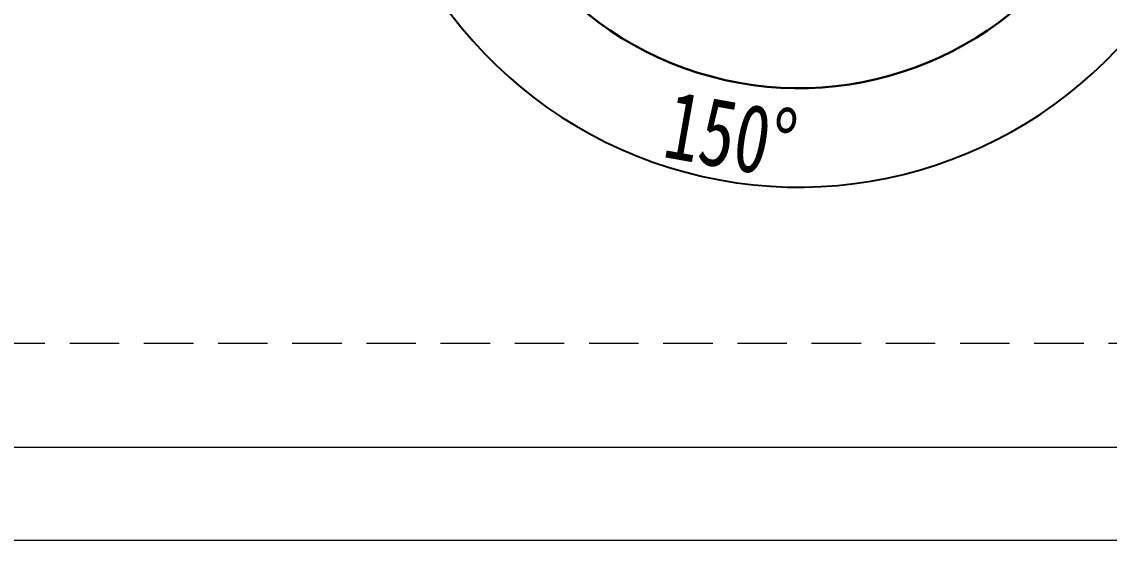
# Model space of a CAD drawing. Header units: millimetres. Extents: x -2601 to 21461, y 11492 to 21077.
# Drawn here: x 15561 to 16958, y 11839 to 12504 of the extents above; entities that cross this region are included whole.
import ezdxf

# ---------------------------------------------------------------- set-up
doc = ezdxf.new("R2010")
doc.units = ezdxf.units.MM
doc.header["$PDSIZE"] = -1
doc.linetypes.add('HIDDEN', pattern=[9.525, 6.35, -3.175])
doc.styles.get("Standard").update_dxf_attribs({"font": ''})
doc.styles.get('Standard').set_extended_font_data('HYSWLongFangSong')
doc.dimstyles.new('ISO-25', dxfattribs={"dimscale": 25, "dimtxt": 3.5, "dimasz": 1.6, "dimexe": 1.25, "dimexo": 0.625, "dimtad": 1, "dimdec": 0, "dimzin": 9, "dimdsep": 46, "dimtxsty": 'Standard', "dimcen": 2.5, "dimadec": 0, "dimazin": 2, "dimtfac": 1, "dimtdec": 0, "dimtofl": 0, "dimtmove": 0, "dimatfit": 3, "dimfxl": 1, "dimarcsym": 0})

# ---------------------------------------------------------------- blocks, each defined once
blk = doc.blocks.new('*D93')
at = {"color": 0, "lineweight": -2}
blk.add_line((16282, 12851.8), (15967.6, 12851.8), dxfattribs=at)
blk.add_arc((16558.9, 12851.8), 560.1, 184.0927, 325.9073, dxfattribs=at)
at = {"color": 0}
for points in [[(15993.6, 12811.6), (16006.9, 12812), (15998.8, 12851.8)], [(17017.1, 12541.4), (17028.4, 12534.3), (17044, 12571.7)]]:
    blk.add_solid(points, dxfattribs=at)
at = {"layer": 'Defpoints', "color": 0}
for p in [(16297.6, 12851.8), (16558.9, 12851.8), (16558.9, 12851.8), (16198.9, 12422.7), (17875.9, 12091.4)]:
    blk.add_point(p, dxfattribs=at)
at = {"color": 0, "insert": (16471.8, 12358.7), "char_height": 87.5, "attachment_point": 5, "rotation": 349.9732}
blk.add_mtext('150°', dxfattribs=at)

msp = doc.modelspace()

# ---------------------------------------------------------------- linework, layer by layer
at = {"color": 7, "linetype": 'HIDDEN', "lineweight": 5, "ltscale": 10}
msp.add_line((15242, 12091.4), (17875.9, 12091.4), dxfattribs=at)
at = {"color": 7, "linetype": 'Continuous', "lineweight": 15}
msp.add_line((14476.4, 11958.1), (21341.7, 11958.1), dxfattribs=at)
at = {"color": 7, "linetype": 'Continuous', "lineweight": 0}
msp.add_line((14356.8, 11838.5), (21461.3, 11838.5), dxfattribs=at)
at = {"color": 7, "linetype": 'ByBlock', "lineweight": 30}
msp.add_arc((16558.9, 12851.8), 433, 30, 330, dxfattribs=at)

# ---------------------------------------------------------------- dimensions: what is measured, and where the dimension line sits
dim = msp.add_angular_dim_2l(base=(16198.9, 12422.7), line1=((16558.9, 12851.8), (16297.6, 12851.8)), line2=((16558.9, 12851.8), (17875.9, 12091.4)), dimstyle='ISO-25')
dim.commit()
dim.dimension.update_dxf_attribs({"geometry": '*D93', "text_midpoint": (16461.4, 12300.2), "dimtype": 162})

doc.saveas('drawing.dxf')
